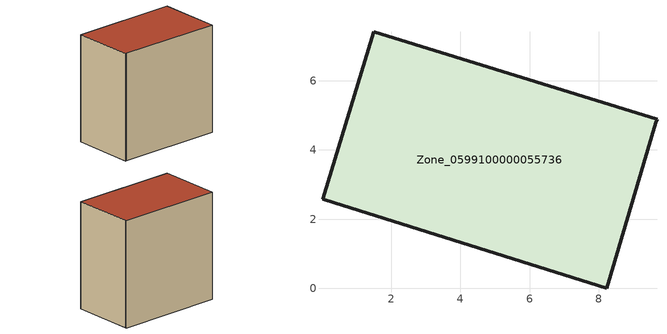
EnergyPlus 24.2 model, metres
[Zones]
Zone_0599100000055736
 floor ground (C_G): 1.49,7.42 9.69,4.89 9.65,4.79 8.23,0 0.07,2.56 0.01,2.58 z0
 wall outside (C_F): 1.49,7.42 0.01,2.58 0.07,2.56 8.23,0 9.65,4.79 9.69,4.89 1.49,7.42 z0:8.68
 roof outside (C_R): 9.69,4.89 1.49,7.42 0.01,2.58 0.07,2.56 8.23,0 9.65,4.79 z8.68
[BUILDING]
Pand.0599100000055736: North Axis=0; Terrain=City; Loads Convergence Tolerance Value=0.04; Temperature Convergence Tolerance Value=0.4; Solar Distribution=FullExterior; Maximum Number of Warmup Days=25; Minimum Number of Warmup Days=1
[Site:Location]
Rotterdam.The.Hague.AP_ZH_NLD Design_Conditions: Latitude=51.96; Longitude=4.45; Time Zone=1; Elevation=-4.5
[SITE:GROUNDTEMPERATURE:BUILDINGSURFACE]
18, 18, 18, 18, 18, 18, 18, 18, 18, 18, 18, 18
[MATERIAL] Thermal Absorptance=0.9; Solar Absorptance=0.7; Visible Absorptance=0.7
Name | Roughness | Thickness | Conductivity | Density | Specific Heat
G.TI.1975-1991 | MediumSmooth | 0.15 | 0.288461 | 540 | 1210
F.TI.1975-1991 | Rough | 0.3 | 0.230769 | 1920 | 840
R.TI.1975-1991 | MediumRough | 0.2 | 0.153846 | 1500 | 1000
[CONSTRUCTION]
C_G: G.TI.1975-1991
C_F: F.TI.1975-1991
C_R: R.TI.1975-1991
[ZONE]
Zone_0599100000055736: Type=1; Multiplier=1; Ceiling Height=Autocalculate; Volume=Autocalculate; Floor Area=autocalculate; Part of Total Floor Area=Yes
[ZONEINFILTRATION:DESIGNFLOWRATE]
Infil_Zone_0599100000055736: Zone or ZoneList or Space or SpaceList=Zone_0599100000055736; Schedule=AlwaysOn; Design Flow Rate Calculation Method=Flow/Area; Flow Rate per Floor Area=0.003; Constant Term Coefficient=1; Temperature Term Coefficient=0; Velocity Term Coefficient=0; Velocity Squared Term Coefficient=0
[HVACTEMPLATE:ZONE:IDEALLOADSAIRSYSTEM]
Zone_0599100000055736: Maximum Heating Supply Air Temperature=50; Minimum Cooling Supply Air Temperature=13; Maximum Heating Supply Air Humidity Ratio=0.0156; Minimum Cooling Supply Air Humidity Ratio=0.0077; Heating Limit=NoLimit; Cooling Limit=NoLimit; Dehumidification Control Type=ConstantSensibleHeatRatio; Cooling Sensible Heat Ratio=0.7; Dehumidification Setpoint=60; Humidification Control Type=None; Humidification Setpoint=30; Outdoor Air Method=None; Outdoor Air Flow Rate per Person=0.00944; Outdoor Air Flow Rate per Zone Floor Area=0; Outdoor Air Flow Rate per Zone=0; Demand Controlled Ventilation Type=None; Outdoor Air Economizer Type=NoEconomizer; Heat Recovery Type=None; Sensible Heat Recovery Effectiveness=0.7; Latent Heat Recovery Effectiveness=0.65
[ZONECONTROL:THERMOSTAT]
ThermostatControl_Zone_0599100000055736: Zone or ZoneList=Zone_0599100000055736; Control Type Schedule=DualSetpointControlType; Control 1=Thermostat_Zone_0599100000055736; Temperature Difference Between Cutout And Setpoint=0
[THERMOSTATSETPOINT:DUALSETPOINT]
Thermostat_Zone_0599100000055736: Heating Setpoint Temperature Schedule=HeatingSetpoint_Zone_0599100000055736; Cooling Setpoint Temperature Schedule=CoolingSetpoint_Zone_0599100000055736
[SCHEDULE:COMPACT]
HeatingSetpoint_Zone_0599100000055736: Through: 12/31, For: AllDays, Until: 24:00, 21
CoolingSetpoint_Zone_0599100000055736: Through: 12/31, For: AllDays, Until: 24:00, 24
DualSetpointControlType: Through: 12/31, For: AllDays, Until: 24:00, 4
AlwaysOn: Through: 12/31, For: AllDays, Until: 24:00, 1
